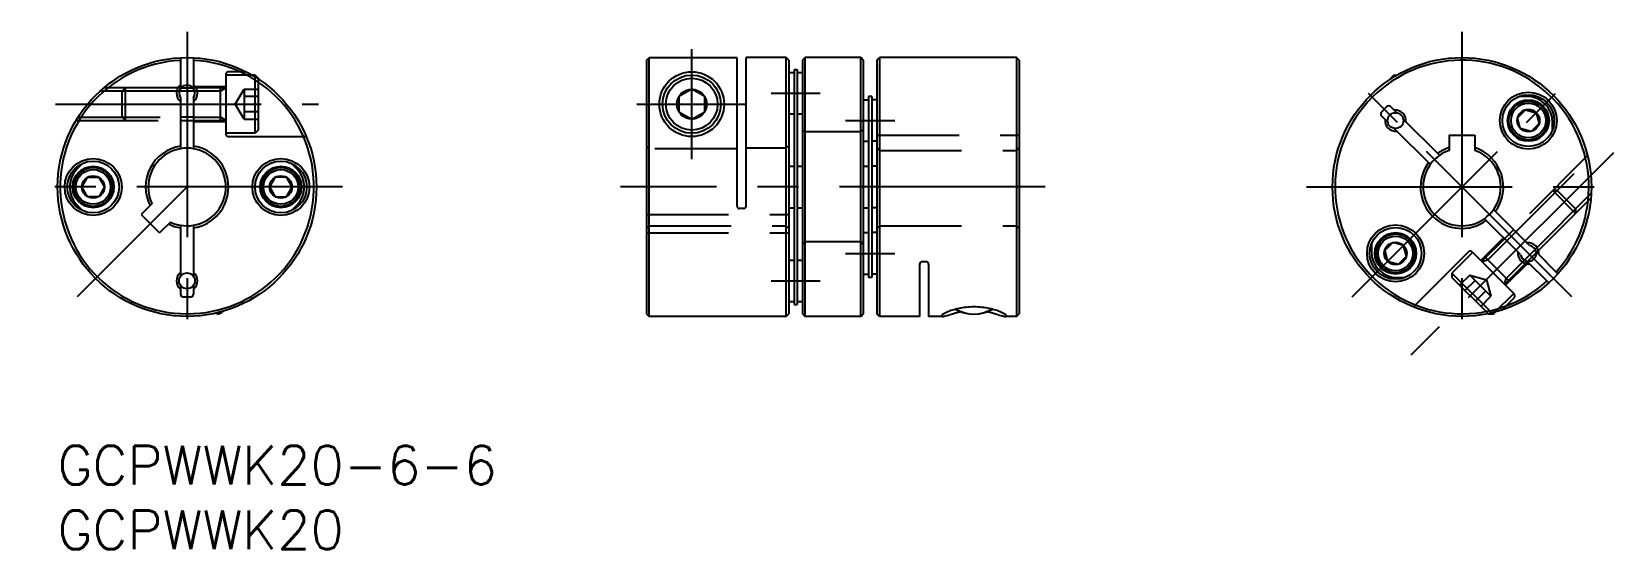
# Model space of a CAD drawing. Extents: x -2 to 120, y -8 to 32.
import ezdxf

# ---------------------------------------------------------------- set-up
doc = ezdxf.new("R2010")
doc.units = 0
doc.header["$LTSCALE"] = 0.5
doc.linetypes.add('CENTER', pattern=[50.8, 31.75, -6.35, 6.35, -6.35])
doc.linetypes.add('DASHED', pattern=[19.05, 12.7, -6.35])
for name, color, linetype in [('MSM_CENTER', 1, 'CENTER'), ('MSM_CONTINUOUS', 7, 'CONTINUOUS'), ('MSM_DASHED', 4, 'DASHED'), ('MSM_NARROW', 5, 'CONTINUOUS'), ('MSM_PART_NUMBER', 7, 'CONTINUOUS')]:
    doc.layers.add(name, color=color, linetype=linetype)
doc.styles.get("Standard").update_dxf_attribs({"font": 'txt.shx', "height": 2, "bigfont": 'bigfont.shx'})

# ---------------------------------------------------------------- blocks, each defined once
blk = doc.blocks.new('*U27')
at = {"layer": 'MSM_PART_NUMBER'}
blk.add_text('GCPWWK20-6-6', height=3, dxfattribs=at).set_placement((0, -3))
blk = doc.blocks.new('*U28')
at = {"layer": 'MSM_PART_NUMBER'}
blk.add_text('GCPWWK20', height=3, dxfattribs=at).set_placement((0, -8))

msp = doc.modelspace()

# ---------------------------------------------------------------- linework, layer by layer
at = {"layer": 'MSM_CENTER'}
for p, q in [((10, 32), (10, 8)), ((108.49, 32), (108.49, 8)), ((48.99, 22.15), (48.99, 30.65)), ((100.01, 11.51), (116.98, 28.49)), ((116.98, 11.51), (100.01, 28.49)), ((55.12, 27.25), (58.92, 27.25)), ((-0.15, 26.4), (20.15, 26.4)), ((44.74, 26.4), (53.24, 26.4)), ((60.87, 25.13), (64.67, 25.13)), ((120.19, 22.65), (104.53, 6.99)), ((22, 20), (-2, 20)), ((10, 20), (1.51, 11.51)), ((76.29, 20), (43.49, 20)), ((96.49, 20), (120.49, 20)), ((60.87, 14.87), (64.67, 14.87)), ((55.12, 12.75), (58.92, 12.75))]:
    msp.add_line(p, q, dxfattribs=at)
at = {"layer": 'MSM_CONTINUOUS'}
for p, q in [((9.5, 29.99), (9.5, 27.6)), ((10.5, 29.99), (10.5, 27.6)), ((45.69, 29.99), (45.49, 29.79)), ((45.49, 29.79), (45.49, 10.2)), ((52.49, 29.99), (45.69, 29.99)), ((45.69, 10), (45.69, 29.99)), ((52.49, 18.53), (52.49, 29.99)), ((56.29, 30), (53.19, 30)), ((53.19, 18.53), (53.19, 30)), ((56.49, 29.8), (56.29, 30)), ((56.29, 10), (56.29, 30)), ((56.49, 29.8), (56.49, 10.2)), ((57.74, 30), (57.54, 29.8)), ((57.54, 29.8), (57.54, 10.2)), ((62.04, 30), (57.74, 30)), ((57.74, 10), (57.74, 30)), ((62.24, 29.8), (62.04, 30)), ((62.04, 10), (62.04, 30)), ((62.24, 29.8), (62.24, 10.2)), ((63.29, 29.8), (63.49, 30)), ((63.29, 29.8), (63.29, 10.2)), ((74.09, 30), (63.49, 30)), ((63.49, 30), (63.49, 10)), ((74.29, 29.8), (74.09, 30)), ((74.09, 30), (74.09, 10)), ((74.29, 29.8), (74.29, 10.2)), ((15.25, 28.65), (15.02, 28.65)), ((15.25, 28.51), (15.25, 28.65)), ((15.25, 28.65), (15.5, 28.4)), ((15.5, 28.4), (15.5, 28.35)), ((56.49, 28.85), (56.89, 28.85)), ((56.89, 29.07), (56.89, 10.93)), ((56.89, 29.07), (57.14, 29.07)), ((57.14, 29.07), (57.14, 10.93)), ((57.14, 28.85), (57.54, 28.85)), ((103.24, 28.65), (102.99, 28.4)), ((102.99, 28.35), (102.99, 28.4)), ((103.24, 28.65), (103.47, 28.65)), ((103.24, 28.51), (103.24, 28.65)), ((9.5, 27.65), (10.5, 27.65)), ((48.99, 27.55), (47.99, 26.98)), ((47.99, 26.98), (47.99, 25.82)), ((49.99, 26.98), (48.99, 27.55)), ((49.99, 25.82), (49.99, 26.98)), ((62.64, 27), (62.64, 13)), ((62.89, 27), (62.64, 27)), ((62.89, 27), (62.89, 13)), ((113.49, 27), (112.92, 27)), ((9.5, 26.9), (9.5, 22.96)), ((10.5, 26.9), (10.5, 22.96)), ((47.99, 25.82), (48.99, 25.25)), ((48.99, 25.25), (49.99, 25.82)), ((62.24, 26.73), (62.64, 26.73)), ((63.29, 26.73), (62.89, 26.73)), ((102.7, 26.22), (102.27, 25.79)), ((103.47, 25.73), (102.98, 26.22)), ((112.78, 25.35), (113.39, 25.96)), ((113.39, 25.96), (114.23, 25.74)), ((114.23, 25.74), (114.45, 24.9)), ((9.5, 25.15), (10.5, 25.15)), ((56.49, 25.65), (56.89, 25.65)), ((57.14, 25.65), (57.54, 25.65)), ((102.76, 25.02), (102.27, 25.51)), ((106.05, 21.74), (103.26, 24.53)), ((106.75, 22.45), (103.96, 25.23)), ((113, 24.51), (112.78, 25.35)), ((113.84, 24.29), (113, 24.51)), ((114.45, 24.9), (113.84, 24.29)), ((115.49, 24.43), (115.49, 25)), ((62.24, 23.53), (62.64, 23.53)), ((63.29, 23.53), (62.89, 23.53)), ((107.49, 24), (109.49, 24)), ((107.49, 24), (107.49, 22.83)), ((109.49, 24), (109.49, 22.83)), ((1.92, 21.82), (1.51, 21.41)), ((18.49, 21.41), (18.08, 21.82)), ((56.49, 21.6), (56.89, 21.6)), ((57.14, 21.6), (57.54, 21.6)), ((62.24, 21.6), (62.64, 21.6)), ((63.29, 21.6), (62.89, 21.6)), ((1.88, 20), (2.32, 20.75)), ((2.32, 19.25), (1.88, 20)), ((2.32, 20.75), (3.18, 20.75)), ((3.18, 20.75), (3.62, 20)), ((3.62, 20), (3.18, 19.25)), ((16.82, 20.75), (16.38, 20)), ((16.38, 20), (16.82, 19.25)), ((17.68, 20.75), (16.82, 20.75)), ((18.12, 20), (17.68, 20.75)), ((17.68, 19.25), (18.12, 20)), ((1.51, 18.59), (1.92, 18.18)), ((3.18, 19.25), (2.32, 19.25)), ((7.29, 18.71), (6.46, 17.88)), ((16.82, 19.25), (17.68, 19.25)), ((18.08, 18.18), (18.49, 18.59)), ((56.49, 18.4), (56.89, 18.4)), ((57.14, 18.4), (57.54, 18.4)), ((62.24, 18.4), (62.64, 18.4)), ((63.29, 18.4), (62.89, 18.4)), ((6.46, 17.88), (7.88, 16.46)), ((8.71, 17.29), (7.88, 16.46)), ((52.99, 18.33), (52.69, 18.33)), ((113.02, 14.77), (110.23, 17.55)), ((113.72, 15.47), (110.94, 18.26)), ((9.5, 17.04), (9.5, 13.1)), ((10.5, 17.04), (10.5, 13.1)), ((62.24, 16.47), (62.64, 16.47)), ((63.29, 16.47), (62.89, 16.47)), ((112.49, 16.71), (111.78, 16)), ((101.49, 15.57), (101.49, 15)), ((103.14, 15.71), (102.53, 15.1)), ((102.53, 15.1), (102.75, 14.26)), ((103.98, 15.49), (103.14, 15.71)), ((104.2, 14.65), (103.98, 15.49)), ((114.25, 14.94), (113.55, 14.24)), ((115.91, 13.29), (114.22, 14.98)), ((56.49, 14.35), (56.89, 14.35)), ((57.14, 14.35), (57.54, 14.35)), ((66.59, 14.02), (66.59, 10)), ((67.09, 14.22), (66.79, 14.22)), ((67.29, 14.02), (67.29, 10)), ((102.75, 14.26), (103.59, 14.04)), ((103.59, 14.04), (104.2, 14.65)), ((115.2, 12.58), (113.51, 14.27)), ((9.5, 12.4), (9.5, 11.71)), ((10.5, 12.4), (10.5, 11.71)), ((62.24, 13.27), (62.64, 13.27)), ((62.89, 13), (62.64, 13)), ((63.29, 13.27), (62.89, 13.27)), ((103.49, 13), (104.06, 13)), ((9.7, 11.51), (10.3, 11.51)), ((56.49, 11.15), (56.89, 11.15)), ((57.14, 11.15), (57.54, 11.15)), ((12.4, 10.17), (12.18, 10.24)), ((12.4, 10.17), (12.72, 10.33)), ((12.45, 10.3), (12.4, 10.17)), ((12.73, 10.38), (12.72, 10.33)), ((45.49, 10.2), (45.69, 10)), ((56.29, 10), (45.69, 10)), ((56.29, 10), (56.49, 10.2)), ((56.89, 10.93), (57.14, 10.93)), ((57.54, 10.2), (57.74, 10)), ((62.04, 10), (57.74, 10)), ((62.04, 10), (62.24, 10.2)), ((63.49, 10), (63.29, 10.2)), ((66.59, 10), (63.49, 10)), ((68.39, 10), (67.29, 10)), ((74.09, 10), (73.2, 10)), ((74.09, 10), (74.29, 10.2)), ((110.51, 10.21), (110.54, 10.17)), ((110.89, 10.17), (110.54, 10.17)), ((110.8, 10.27), (110.89, 10.17)), ((110.89, 10.17), (111.06, 10.34))]:
    msp.add_line(p, q, dxfattribs=at)
for centre, radius in [((10, 20), 10), ((108.49, 20), 10), ((48.99, 26.4), 2.5), ((48.99, 26.4), 2.25), ((48.99, 26.4), 2), ((48.99, 26.4), 1.15), ((113.62, 25.13), 2.2), ((113.62, 25.13), 2), ((103.36, 25.13), 0.61), ((113.62, 25.13), 1.6), ((113.62, 25.13), 1.5), ((113.62, 25.13), 1.34), ((113.62, 25.13), 0.866), ((2.75, 20), 2.2), ((17.25, 20), 2.2), ((2.75, 20), 2), ((2.75, 20), 1.6), ((2.75, 20), 1.5), ((2.75, 20), 1.34), ((2.75, 20), 0.866), ((17.25, 20), 2), ((17.25, 20), 1.6), ((17.25, 20), 1.5), ((17.25, 20), 1.34), ((17.25, 20), 0.866), ((103.36, 14.87), 2.2), ((103.36, 14.87), 2), ((103.36, 14.87), 1.6), ((103.36, 14.87), 1.5), ((103.36, 14.87), 1.34), ((103.36, 14.87), 0.866), ((10, 12.75), 0.61)]:
    msp.add_circle(centre, radius, dxfattribs=at)
for centre, radius, start, end in [((10, 20), 9.8, 92.9245, 87.0755), ((108.49, 20), 9.8, 317.9245, 312.0755), ((10, 27.25), 0.81, 128.1181, 231.8819), ((10, 27.25), 0.61, 145.052, 214.948), ((10, 27.25), 0.61, 40.9756, 139.0244), ((10, 27.25), 0.81, 308.1181, 51.8819), ((10, 27.25), 0.61, 325.052, 34.948), ((113.49, 25), 2, 0, 90), ((102.42, 25.65), 0.2, 135, 225.0001), ((102.84, 26.07), 0.2, 45, 135), ((103.36, 25.13), 0.81, 353.1181, 96.8819), ((103.36, 25.13), 0.81, 173.1181, 276.8819), ((10, 20), 3.2, 98.9893, 206.79), ((10, 20), 3, 244.4712, 205.5288), ((10, 20), 3.2, 278.9893, 81.0107), ((108.49, 20), 3, 109.4712, 70.5288), ((108.49, 20), 3.2, 108.2099, 126.0107), ((108.49, 20), 3.2, 323.9893, 71.79), ((2.93, 20), 2, 135, 225), ((17.07, 20), 2, 315, 45), ((108.49, 20), 3.2, 143.9893, 306.0107), ((52.69, 18.53), 0.2, 180, 270), ((52.99, 18.53), 0.2, 270, 0), ((10, 20), 3.2, 243.21, 261.0107), ((103.49, 15), 2, 180, 270), ((113.62, 14.87), 0.81, 173.1181, 276.8819), ((113.62, 14.87), 0.61, 190.052, 259.9481), ((113.62, 14.87), 0.81, 353.1181, 96.8819), ((113.62, 14.87), 0.61, 265.9757, 4.0244), ((113.62, 14.87), 0.61, 10.052, 79.948), ((66.79, 14.02), 0.2, 90, 180), ((67.09, 14.02), 0.2, 0, 90), ((10, 12.75), 0.81, 128.1181, 231.8819), ((10, 12.75), 0.81, 308.1181, 51.8819), ((9.7, 11.71), 0.2, 180, 270), ((10.3, 11.71), 0.2, 270, 0), ((68.33, 10.05), 0.0313, 139.9489, 217.301), ((68.73, 9.73), 0.546, 118.6276, 141.2169), ((68.39, 10.14), 0.137, 231.5717, 270.1926), ((68.38, 10.66), 0.659, 270.2175, 279.0218), ((70.15, 7.21), 3.43, 103.6349, 119.3352), ((67.73, 14.07), 4.13, 280.5732, 286.9428), ((74.45, -7.98), 18.92, 104.3059, 106.9426), ((70.77, 4.97), 5.76, 93.2021, 104.3786), ((70.79, 13.16), 2.99, 240.8761, 299.1109), ((70.79, 12.8), 2.63, 238.1488, 301.8506), ((70.79, 3.93), 6.8, 87.0669, 92.9331), ((70.82, 4.97), 5.76, 75.6214, 86.7979), ((67.14, -7.98), 18.92, 73.0574, 75.6941), ((71.44, 7.21), 3.43, 60.6648, 76.3651), ((73.86, 14.07), 4.13, 253.0572, 259.4268), ((73.21, 10.66), 0.659, 260.9782, 269.7825), ((72.86, 9.73), 0.546, 38.7831, 61.3724), ((73.2, 10.14), 0.137, 269.8074, 308.4283), ((73.26, 10.05), 0.0313, 322.699, 40.0511)]:
    msp.add_arc(centre, radius, start, end, dxfattribs=at)
at = {"layer": 'MSM_DASHED'}
for p, q in [((13, 28.7), (13, 24.1)), ((15.02, 28.65), (13, 28.65)), ((14.56, 28.9), (13.2, 28.9)), ((15.25, 24.15), (15.25, 28.51)), ((15.5, 28.35), (15.5, 24.4)), ((9.41, 27.41), (3.28, 27.41)), ((9.5, 27.65), (3.56, 27.65)), ((5, 27.41), (5.24, 27.65)), ((5, 25.39), (5, 27.41)), ((5.24, 25.15), (5.24, 27.65)), ((13, 27.75), (10.5, 27.75)), ((13, 27.65), (10.5, 27.65)), ((12.58, 27.41), (10.59, 27.41)), ((13, 27.65), (12.58, 27.41)), ((12.58, 25.15), (12.58, 27.65)), ((13.73, 26.4), (14.4, 27.55)), ((14.4, 27.55), (14.4, 25.25)), ((14.4, 27.55), (15.5, 27.55)), ((15.5, 26.98), (14.4, 26.98)), ((14.4, 25.25), (13.73, 26.4)), ((15.5, 25.82), (14.4, 25.82)), ((1.43, 25.15), (9.5, 25.15)), ((1.58, 25.39), (9.5, 25.39)), ((5, 25.39), (5.24, 25.15)), ((10.5, 25.39), (12.58, 25.39)), ((10.5, 25.15), (13, 25.15)), ((10.5, 25.05), (13, 25.05)), ((13, 25.15), (12.58, 25.39)), ((14.4, 25.25), (15.5, 25.25)), ((15.25, 24.15), (13, 24.15)), ((13.2, 23.9), (19.21, 23.9)), ((15.5, 24.4), (15.25, 24.15)), ((57.74, 24.25), (57.54, 24.45)), ((62.04, 24.25), (57.74, 24.25)), ((62.04, 24.25), (62.24, 24.45)), ((63.29, 24), (74.29, 24)), ((45.69, 22.96), (45.49, 23.16)), ((52.49, 22.96), (45.69, 22.96)), ((56.29, 23), (53.19, 23)), ((56.29, 23), (56.49, 23.2)), ((63.49, 22.83), (63.29, 23.04)), ((63.49, 22.83), (74.09, 22.83)), ((74.09, 22.83), (74.29, 23.06)), ((118.19, 22.42), (112.49, 16.71)), ((112.66, 16.54), (118.26, 22.14)), ((115.84, 19.72), (115.5, 19.72)), ((115.5, 19.72), (117.26, 17.95)), ((115.84, 19.72), (117.26, 18.3)), ((114.14, 15.18), (118.48, 19.51)), ((114.25, 14.94), (118.45, 19.14)), ((45.49, 17.88), (56.49, 17.88)), ((117.26, 18.3), (117.26, 17.95)), ((45.49, 16.8), (45.69, 17)), ((45.49, 16.46), (56.49, 16.46)), ((45.69, 17), (56.29, 17)), ((56.49, 16.8), (56.29, 17)), ((63.49, 17), (63.29, 16.8)), ((63.49, 17), (74.09, 17)), ((74.29, 16.8), (74.09, 17)), ((111.71, 16.08), (109.94, 14.31)), ((111.78, 16), (110.01, 14.24)), ((111.78, 16), (110.01, 14.24)), ((57.54, 15.55), (57.74, 15.75)), ((62.04, 15.75), (57.74, 15.75)), ((62.24, 15.55), (62.04, 15.75)), ((108.99, 14.98), (104.74, 10.73)), ((109.3, 14.94), (107.71, 13.35)), ((109.27, 14.98), (112.52, 11.73)), ((110.48, 14.36), (111.95, 15.83)), ((110.01, 14.24), (110.48, 14.36)), ((110.31, 14.54), (112.08, 12.77)), ((111.78, 12.47), (113.55, 14.24)), ((111.85, 12.4), (113.62, 14.17)), ((111.9, 12.94), (113.31, 14.35)), ((107.71, 13.35), (107.71, 13)), ((107.71, 13.35), (110.8, 10.27)), ((107.71, 13), (110.51, 10.21)), ((109.09, 13.18), (108.31, 12.4)), ((108.72, 11.99), (109.5, 12.77)), ((110.72, 11.55), (109.09, 13.18)), ((109.09, 13.18), (110.38, 12.83)), ((110.38, 12.83), (110.72, 11.55)), ((111.78, 12.47), (111.9, 12.94)), ((109.54, 11.18), (110.31, 11.95)), ((110.72, 11.55), (109.94, 10.77)), ((111.06, 10.34), (112.49, 11.76)), ((111.56, 10.48), (112.52, 11.44))]:
    msp.add_line(p, q, dxfattribs=at)
for centre, start, end in [((13.2, 28.7), 90, 180), ((13.2, 24.1), 180, 270), ((109.13, 14.84), 45, 135), ((112.38, 11.59), 315, 45)]:
    msp.add_arc(centre, 0.2, start, end, dxfattribs=at)
at = {"layer": 'MSM_NARROW'}
for p, q in [((10.59, 27.41), (9.41, 27.41)), ((10.5, 25.39), (9.5, 25.39)), ((112.66, 16.54), (111.95, 15.83)), ((113.31, 14.35), (114.14, 15.18))]:
    msp.add_line(p, q, dxfattribs=at)

# ---------------------------------------------------------------- block references
at = {"layer": 'MSM_CONTINUOUS'}
for name in ['*U27', '*U28']:
    msp.add_blockref(name, (0, 0), dxfattribs=at)

doc.saveas('drawing.dxf')
